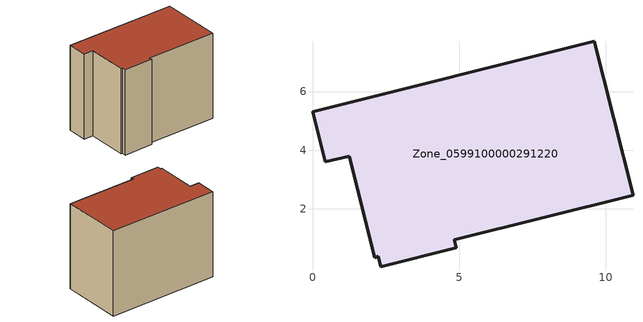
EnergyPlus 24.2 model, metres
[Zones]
Zone_0599100000291220
 floor ground (C_G): 1.26,3.8 0.43,3.6 0,5.31 9.6,7.71 10.93,2.46 4.83,0.95 4.9,0.68 2.33,0.03 2.24,0.38 2.12,0.34 z0
 wall outside (C_F): 9.6,7.71 0,5.31 0.43,3.6 1.26,3.8 2.12,0.34 2.24,0.38 2.33,0.03 4.9,0.68 4.83,0.95 10.93,2.46 9.6,7.71 z0:7.7
 roof outside (C_R): 4.9,0.68 4.83,0.95 10.93,2.46 9.6,7.71 0,5.31 0.43,3.6 1.26,3.8 2.12,0.34 2.24,0.38 2.33,0.03 z7.7
[BUILDING]
Pand.0599100000291220: North Axis=0; Terrain=City; Loads Convergence Tolerance Value=0.04; Temperature Convergence Tolerance Value=0.4; Solar Distribution=FullExterior; Maximum Number of Warmup Days=25; Minimum Number of Warmup Days=1
[Site:Location]
Rotterdam.The.Hague.AP_ZH_NLD Design_Conditions: Latitude=51.96; Longitude=4.45; Time Zone=1; Elevation=-4.5
[SITE:GROUNDTEMPERATURE:BUILDINGSURFACE]
18, 18, 18, 18, 18, 18, 18, 18, 18, 18, 18, 18
[MATERIAL] Thermal Absorptance=0.9; Solar Absorptance=0.7; Visible Absorptance=0.7
Name | Roughness | Thickness | Conductivity | Density | Specific Heat
G.TI.1975-1991 | MediumSmooth | 0.15 | 0.288461 | 540 | 1210
F.TI.1975-1991 | Rough | 0.3 | 0.230769 | 1920 | 840
R.TI.1975-1991 | MediumRough | 0.2 | 0.153846 | 1500 | 1000
[CONSTRUCTION]
C_G: G.TI.1975-1991
C_F: F.TI.1975-1991
C_R: R.TI.1975-1991
[ZONE]
Zone_0599100000291220: Type=1; Multiplier=1; Ceiling Height=Autocalculate; Volume=Autocalculate; Floor Area=autocalculate; Part of Total Floor Area=Yes
[ZONEINFILTRATION:DESIGNFLOWRATE]
Infil_Zone_0599100000291220: Zone or ZoneList or Space or SpaceList=Zone_0599100000291220; Schedule=AlwaysOn; Design Flow Rate Calculation Method=Flow/Area; Flow Rate per Floor Area=0.003; Constant Term Coefficient=1; Temperature Term Coefficient=0; Velocity Term Coefficient=0; Velocity Squared Term Coefficient=0
[HVACTEMPLATE:ZONE:IDEALLOADSAIRSYSTEM]
Zone_0599100000291220: Maximum Heating Supply Air Temperature=50; Minimum Cooling Supply Air Temperature=13; Maximum Heating Supply Air Humidity Ratio=0.0156; Minimum Cooling Supply Air Humidity Ratio=0.0077; Heating Limit=NoLimit; Cooling Limit=NoLimit; Dehumidification Control Type=ConstantSensibleHeatRatio; Cooling Sensible Heat Ratio=0.7; Dehumidification Setpoint=60; Humidification Control Type=None; Humidification Setpoint=30; Outdoor Air Method=None; Outdoor Air Flow Rate per Person=0.00944; Outdoor Air Flow Rate per Zone Floor Area=0; Outdoor Air Flow Rate per Zone=0; Demand Controlled Ventilation Type=None; Outdoor Air Economizer Type=NoEconomizer; Heat Recovery Type=None; Sensible Heat Recovery Effectiveness=0.7; Latent Heat Recovery Effectiveness=0.65
[ZONECONTROL:THERMOSTAT]
ThermostatControl_Zone_0599100000291220: Zone or ZoneList=Zone_0599100000291220; Control Type Schedule=DualSetpointControlType; Control 1=Thermostat_Zone_0599100000291220; Temperature Difference Between Cutout And Setpoint=0
[THERMOSTATSETPOINT:DUALSETPOINT]
Thermostat_Zone_0599100000291220: Heating Setpoint Temperature Schedule=HeatingSetpoint_Zone_0599100000291220; Cooling Setpoint Temperature Schedule=CoolingSetpoint_Zone_0599100000291220
[SCHEDULE:COMPACT]
HeatingSetpoint_Zone_0599100000291220: Through: 12/31, For: AllDays, Until: 24:00, 21
CoolingSetpoint_Zone_0599100000291220: Through: 12/31, For: AllDays, Until: 24:00, 24
DualSetpointControlType: Through: 12/31, For: AllDays, Until: 24:00, 4
AlwaysOn: Through: 12/31, For: AllDays, Until: 24:00, 1
